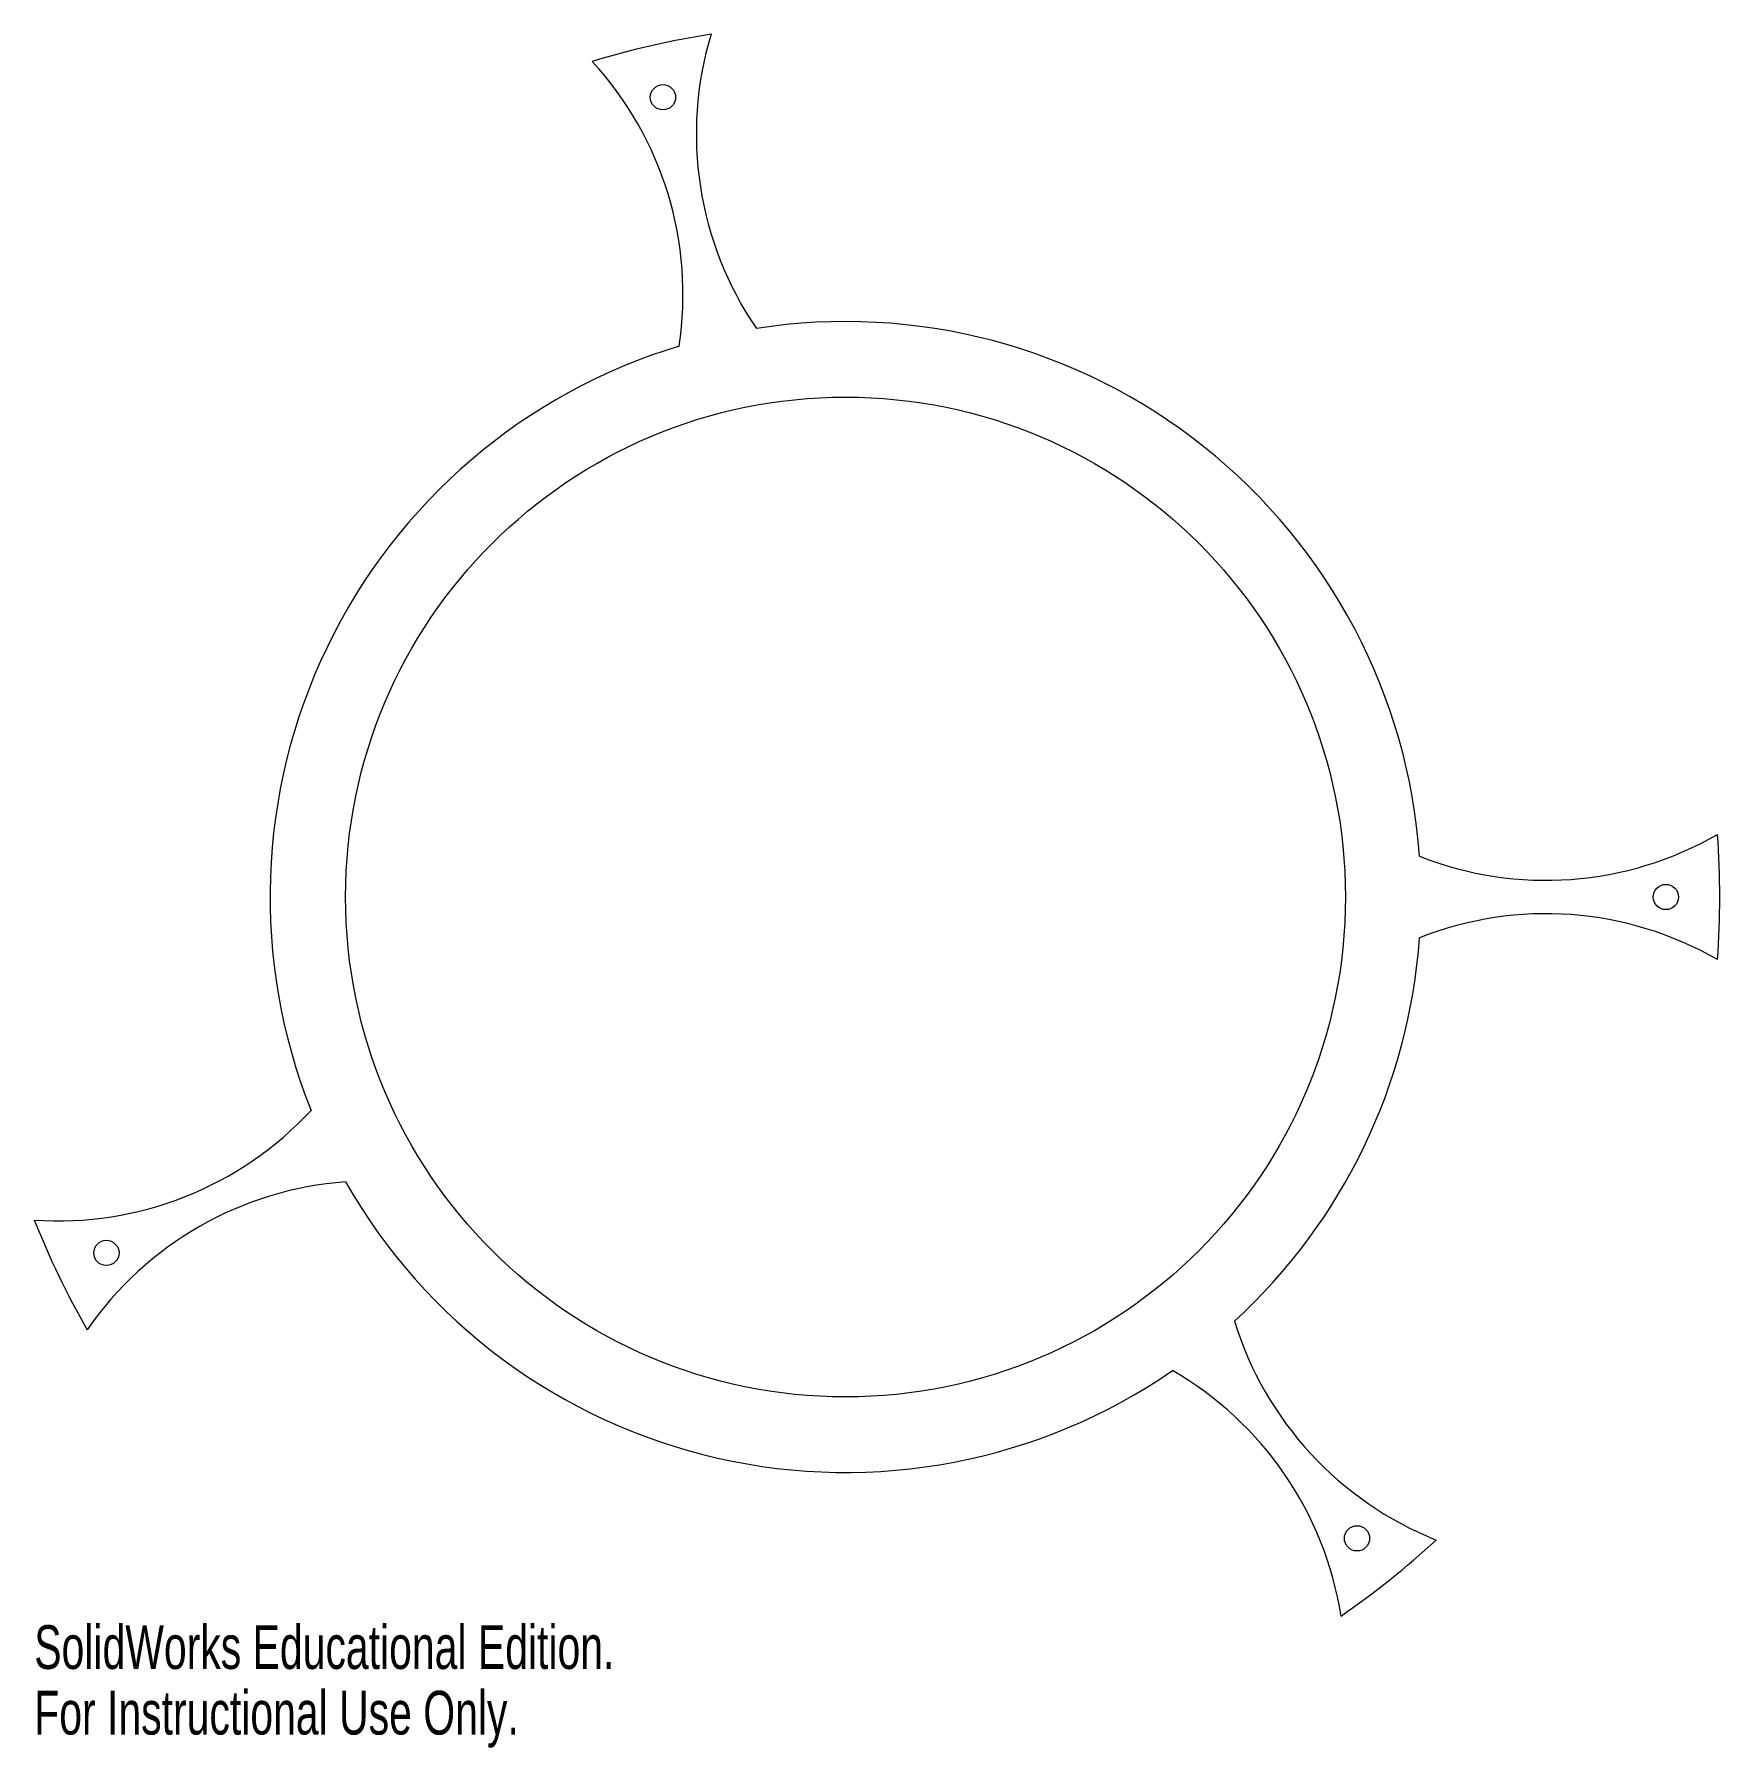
# Model space of a CAD drawing. Header units: inches. Extents: x -3.53 to 3.8, y -3.7 to 3.75.
import ezdxf

# ---------------------------------------------------------------- set-up
doc = ezdxf.new("R2010")
doc.units = ezdxf.units.IN
doc.header["$MEASUREMENT"] = 0
doc.styles.add('SLDTEXTSTYLE0', font='TXT', dxfattribs={"width": 0.7})

msp = doc.modelspace()

# ---------------------------------------------------------------- linework, layer by layer
at = {"color": 7, "linetype": 'Continuous', "lineweight": 15}
for centre, radius in [((-0.7944, 3.4805), 0.055), ((0, 0), 2.1756), ((3.57, 0), 0.055), ((-3.2165, -1.549), 0.055), ((2.2259, -2.7911), 0.055)]:
    msp.add_circle(centre, radius, dxfattribs=at)
for centre, radius, start, end in [((0, 0), 3.8, 98.85714, 106.85714), ((0.8507, 3.3206), 1.5, 163.17785, 214.3516), ((-2.2072, 2.6226), 1.5, 351.36268, 42.53643), ((0, 0), 2.5044, 4.06287, 98.90495), ((0, 0), 2.5044, 106.80933, 201.7621), ((3.048, 1.5683), 1.4956, 248.42574, 299.94527), ((0, 0), 3.8044, 355.89522, 4.10478), ((3.048, -1.5683), 1.4956, 60.05473, 111.57426), ((0, 0), 2.5044, 312.52362, 355.93713), ((-3.4266, 0.0905), 1.5, 266.035, 317.20875), ((-2.0657, -2.7355), 1.5, 94.21982, 145.39357), ((0, 0), 2.5044, 209.66648, 304.61924), ((0, 0), 3.8, 201.71429, 209.71429), ((3.1266, -1.4052), 1.5, 197.07697, 248.25072), ((0.6743, -3.3609), 1.5, 8.89214, 60.06589), ((0, 0), 3.8, 304.57143, 312.57143)]:
    msp.add_arc(centre, radius, start, end, dxfattribs=at)

# ---------------------------------------------------------------- texts
at = {"color": 7, "linetype": 'Continuous', "char_height": 0.1903, "attachment_point": 1, "style": 'SLDTEXTSTYLE0'}
for s, insert in [('SolidWorks Educational Edition.', (-3.5304, -3.1691)), ('For Instructional Use Only.', (-3.5304, -3.4546))]:
    msp.add_mtext(s, dxfattribs=dict(at, insert=insert))

doc.saveas('drawing.dxf')
